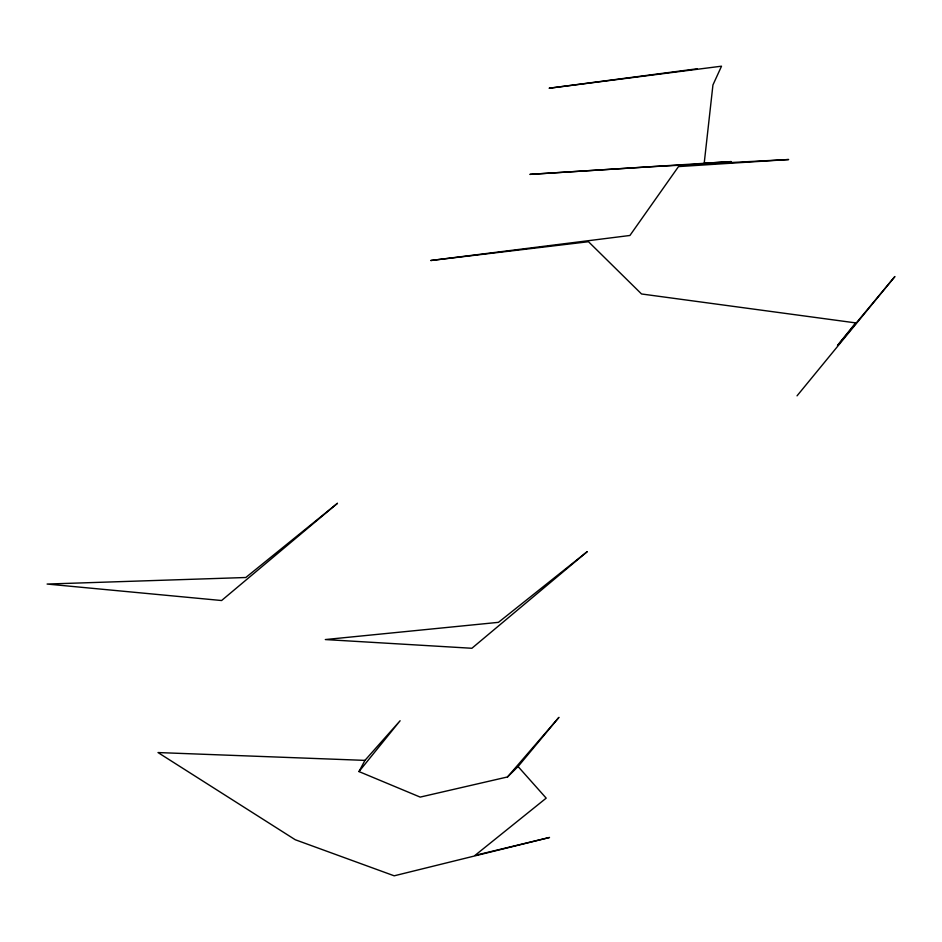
<?xml version="1.0" encoding="UTF-8"?>
<svg xmlns="http://www.w3.org/2000/svg" width="942" height="942" viewBox="0 0 942 942"><rect width="100%" height="100%" fill="white"/><g stroke="black" fill="none" stroke-linecap="round" stroke-linejoin="round"><path stroke-width="1.41" d="M358.984 771.569L364.943 760.382L400.115 720.748L358.984 771.569L420.179 797.097L507.514 776.95L518.065 766.529L558.947 717.357L507.514 776.95M797.038 395.84L894.9 276.524L837.485 345.537L855.642 322.894L641.537 293.975L588.491 241.717L430.777 260.51L629.915 235.476L678.499 166.593L788.654 159.528L654.29 166.546L529.875 174.376L731.227 161.6L704.204 163.26L712.941 84.957L721.525 66.187L549.104 88.23L697.327 68.766M364.943 760.382L158.009 752.552L295.246 839.734L394.192 875.813L549.516 837.473L474.992 855.407L546.195 798.145L518.065 766.529M337.401 503.358L221.594 600.525L47.1 584.052L245.803 577.505L337.401 503.358M587.101 551.753L471.883 648.273L325.308 639.559L498.448 622.344L587.101 551.753"/></g></svg>
